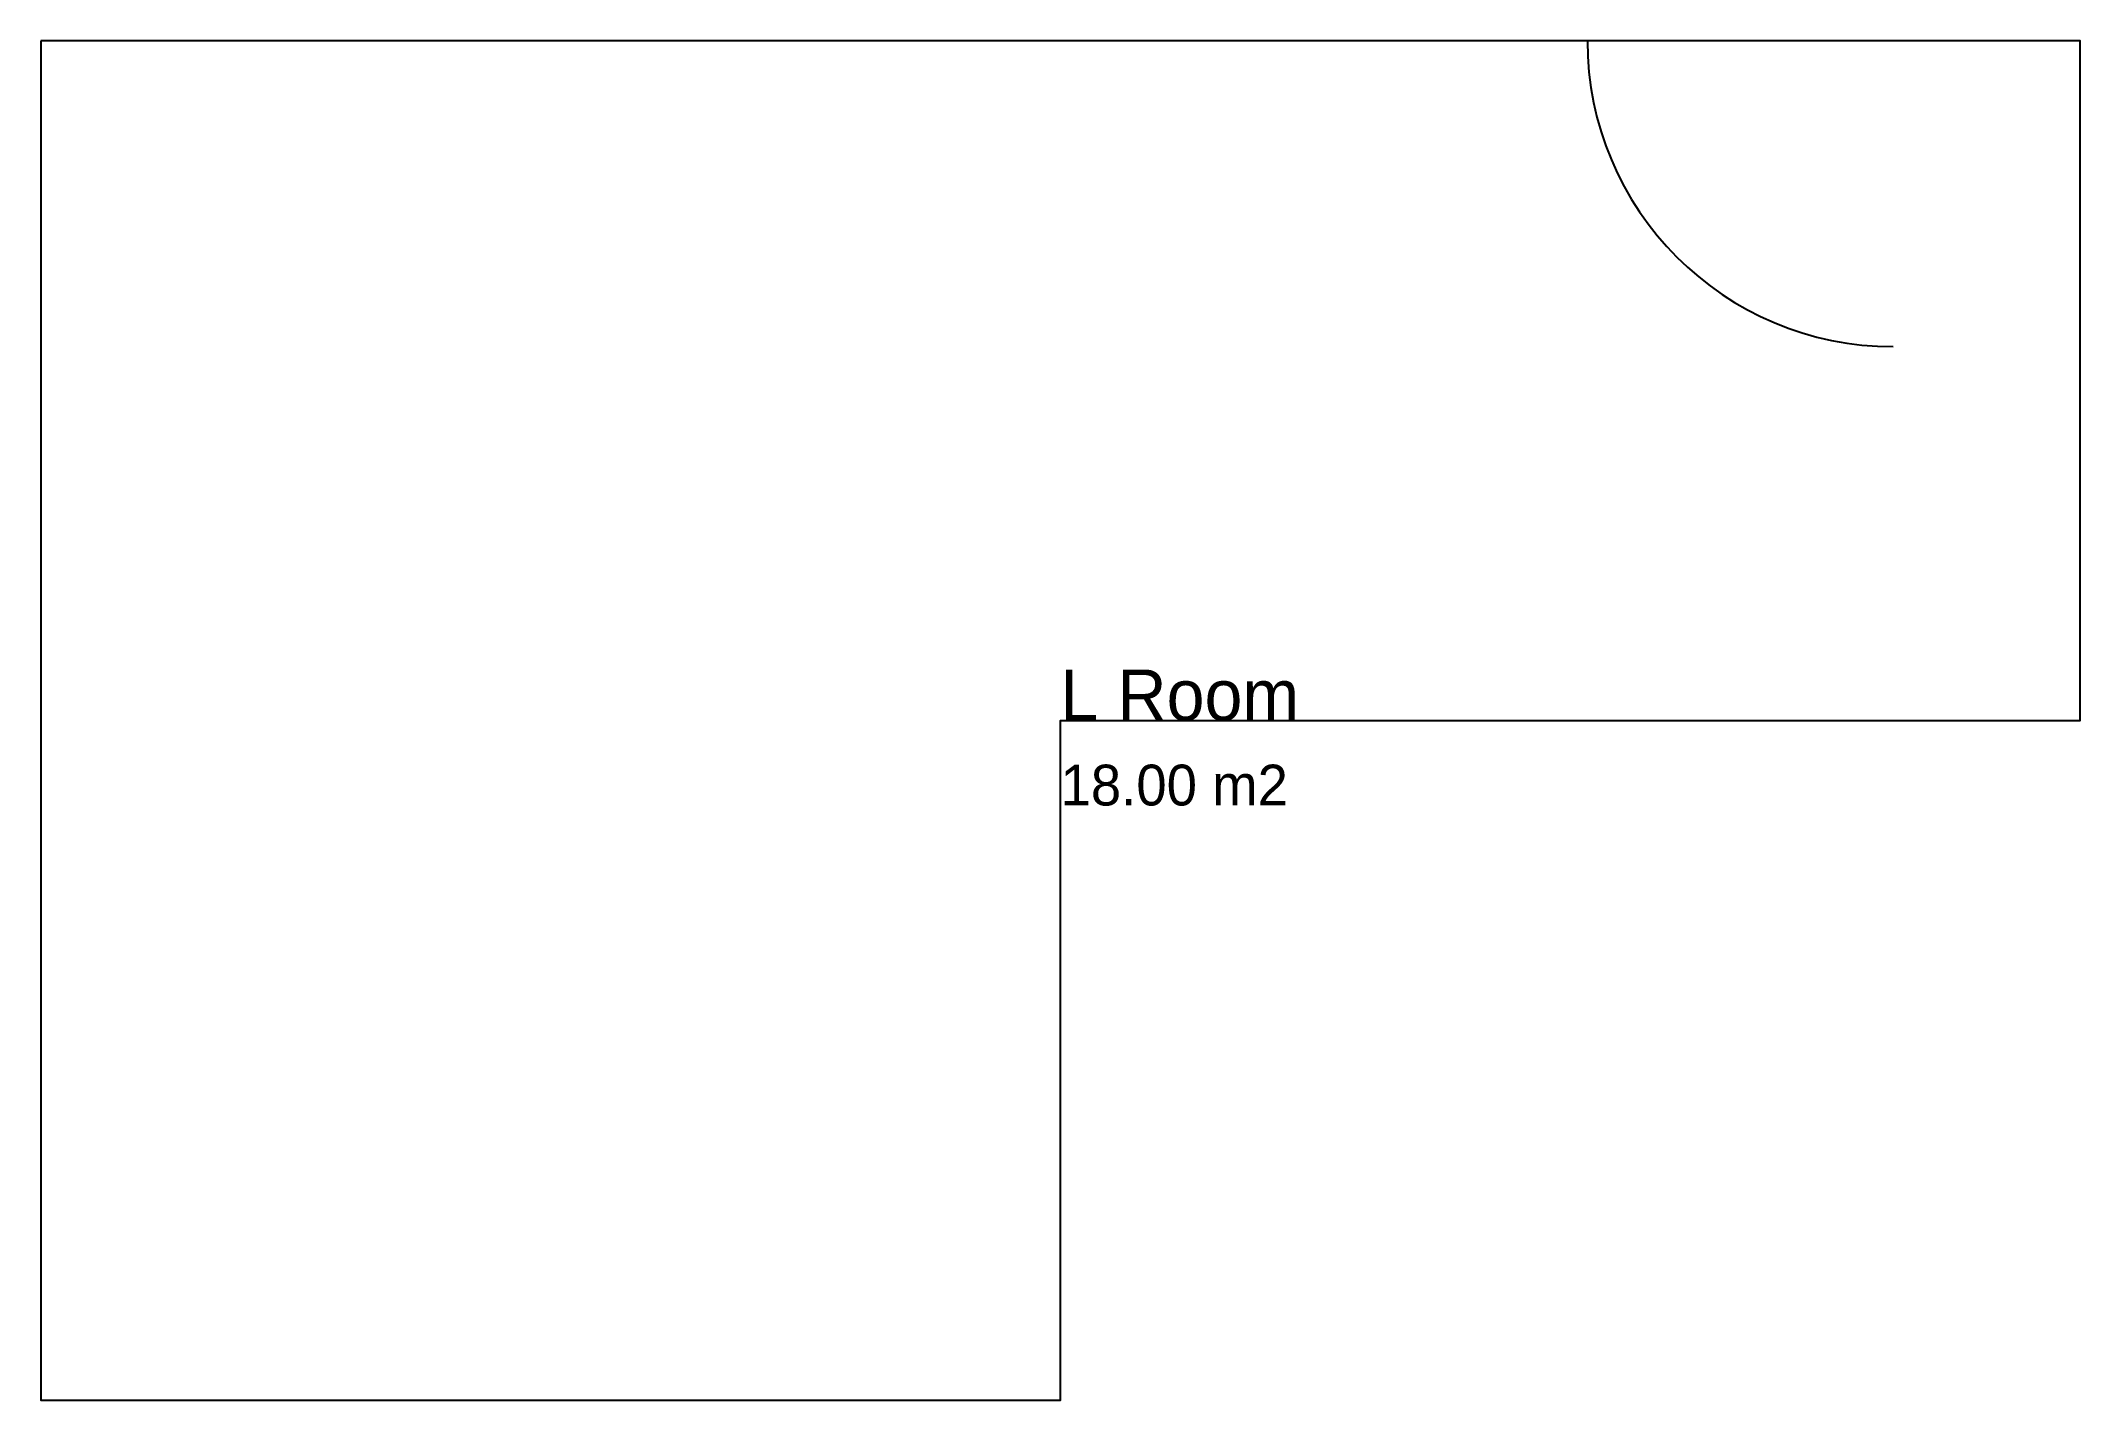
# Model space of a CAD drawing. Header units: millimetres. Extents: x 0 to 6000, y -4000 to 0.
import ezdxf

# ---------------------------------------------------------------- set-up
doc = ezdxf.new("R2010")
doc.units = ezdxf.units.MM
for name, color, linetype in [('A-ANNO-TEXT', 7, 'Continuous'), ('A-AREA', 7, 'Continuous'), ('A-DOOR', 7, 'Continuous'), ('A-GLAZ', 7, 'Continuous'), ('A-OPEN', 7, 'Continuous'), ('A-WALL', 7, 'Continuous')]:
    doc.layers.add(name, color=color, linetype=linetype)

msp = doc.modelspace()

# ---------------------------------------------------------------- linework, layer by layer
at = {"layer": 'A-AREA'}
msp.add_lwpolyline([(0, 0), (0, -4000), (3000, -4000), (3000, -2000), (6000, -2000), (6000, 0)], close=True, dxfattribs=at)
at = {"layer": 'A-DOOR'}
msp.add_line((5450, 0), (4550, 0), dxfattribs=at)
msp.add_arc((5450, 0), 900, 180, 270, dxfattribs=at)
at = {"layer": 'A-GLAZ'}
for p, q in [((0, -1400), (0, -2600)), ((3900, -2000), (5100, -2000))]:
    msp.add_line(p, q, dxfattribs=at)
at = {"layer": 'A-OPEN'}
msp.add_line((6000, -1500), (6000, -500), dxfattribs=at)
at = {"layer": 'A-WALL'}
for p, q in [((0, 0), (0, -4000)), ((6000, 0), (0, 0)), ((6000, -2000), (6000, 0)), ((3000, -4000), (3000, -2000)), ((3000, -2000), (6000, -2000)), ((0, -4000), (3000, -4000))]:
    msp.add_line(p, q, dxfattribs=at)

# ---------------------------------------------------------------- texts
at = {"layer": 'A-ANNO-TEXT'}
for s, height, p in [('L Room', 150, (3000, -2000)), ('18.00 m2', 120, (3000, -2250))]:
    msp.add_text(s, height=height, dxfattribs=at).set_placement(p)

doc.saveas('drawing.dxf')
